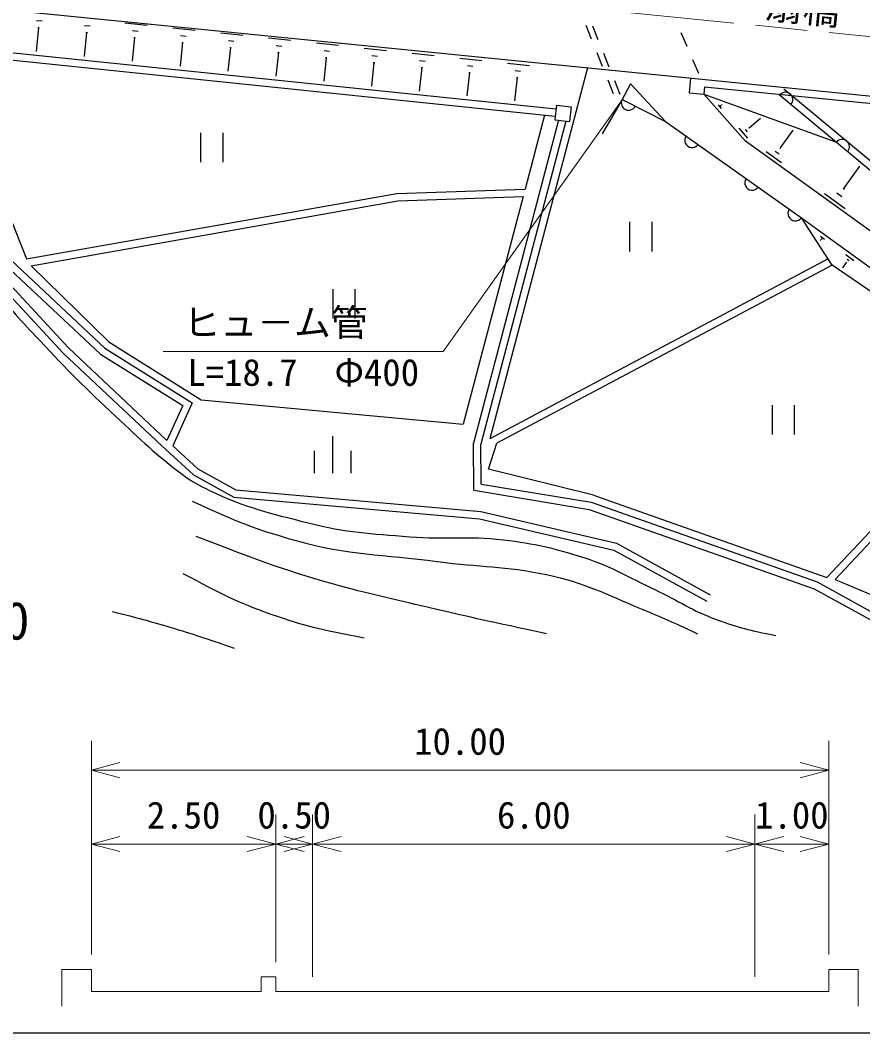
# Model space of a CAD drawing. Units: millimetres, scale not verified, with parts at other scales. Extents: x 40000 to 680000, y 20000 to 380000.
# Drawn here: x 202013 to 259154, y 205000 to 273655 of the extents above; entities that cross this region are included whole.
import ezdxf
from ezdxf.enums import TextEntityAlignment as Align

# ---------------------------------------------------------------- set-up
doc = ezdxf.new("R2010")
doc.units = ezdxf.units.MM
doc.header["$LTSCALE"] = 1000
doc.linetypes.add('CHAIN', pattern=[18.5, 12, -1.5, 3.5, -1.5])
for name, color, linetype, lineweight in [('S-BGD', 7, 'Continuous', 25), ('S-BMK', 2, 'CHAIN', 13), ('S-STR-HTXT', 7, 'Continuous', 13), ('S-TTL-BAND', 7, 'Continuous', 25)]:
    doc.layers.add(name, color=color, linetype=linetype, lineweight=lineweight)
doc.styles.add('ＭＳ ゴシック', font='')
doc.styles.get('ＭＳ ゴシック').set_extended_font_data('MS Gothic')

msp = doc.modelspace()

# ---------------------------------------------------------------- linework, layer by layer
at = {"layer": 'S-BGD'}
for p, q in [((128813, 281591), (349759, 259512)), ((203117, 273648), (203497, 273608)), ((206375, 273306), (206754, 273266)), ((209110, 273479), (210623, 273320)), ((240367, 273327), (240740, 272400)), ((240816, 273283), (241189, 272355)), ((203259, 273172), (203088, 271544)), ((203211, 273177), (203306, 273167)), ((206516, 272831), (206346, 271207)), ((206469, 272836), (206564, 272826)), ((209630, 272965), (210008, 272925)), ((212363, 273137), (213874, 272978)), ((212882, 272624), (213260, 272584)), ((215614, 272795), (217122, 272637)), ((246824, 272821), (247221, 271902)), ((197150, 271907), (238352, 267646)), ((209771, 272491), (209601, 270871)), ((209724, 272496), (209818, 272486)), ((213023, 272151), (212853, 270534)), ((212976, 272156), (213070, 272146)), ((216132, 272283), (216509, 272244)), ((218861, 272454), (220367, 272295)), ((219378, 271943), (219755, 271903)), ((222106, 272113), (223609, 271955)), ((197091, 271410), (238301, 267149)), ((216273, 271811), (216103, 270198)), ((216225, 271816), (216320, 271806)), ((219519, 271471), (219350, 269863)), ((219472, 271476), (219566, 271466)), ((222622, 271603), (222998, 271563)), ((225349, 271772), (226848, 271614)), ((225864, 271263), (226239, 271223)), ((228588, 271431), (230085, 271274)), ((241114, 271472), (241487, 270545)), ((241563, 271427), (241936, 270500)), ((222763, 271132), (222594, 269527)), ((222716, 271137), (222810, 271127)), ((226004, 270793), (225836, 269192)), ((225957, 270798), (226051, 270788)), ((229102, 270923), (229476, 270884)), ((231825, 271091), (233319, 270934)), ((232338, 270584), (232712, 270545)), ((235059, 270751), (236550, 270594)), ((247617, 270984), (248014, 270066)), ((229242, 270454), (229074, 268857)), ((229195, 270459), (229289, 270449)), ((232478, 270116), (232310, 268523)), ((232431, 270121), (232524, 270111)), ((240491, 270431), (233869, 245283)), ((235571, 270245), (235944, 270206)), ((197626, 269553), (202443, 257466)), ((235711, 269778), (235543, 268188)), ((235664, 269783), (235757, 269773)), ((241861, 269617), (242234, 268689)), ((242310, 269572), (242683, 268644)), ((243395, 269343), (242832, 268276)), ((245784, 266791), (243395, 269343)), ((247469, 269734), (247370, 268739)), ((248415, 269137), (248365, 268640)), ((248415, 269137), (265629, 267417)), ((247370, 268739), (248365, 268640)), ((251193, 265451), (248365, 268640)), ((248365, 268640), (257370, 265396)), ((253488, 268630), (265821, 258354)), ((253809, 269014), (266141, 258739)), ((238378, 267895), (238275, 266900)), ((238378, 267895), (239373, 267792)), ((239373, 267792), (239270, 266798)), ((242832, 268276), (241475, 265962)), ((242832, 268276), (245784, 266791)), ((249342, 267915), (249557, 267673)), ((249495, 267889), (249549, 267828)), ((249588, 267931), (249602, 267916)), ((249595, 267923), (249627, 267952)), ((237578, 267224), (236258, 262210)), ((238521, 266875), (232753, 244973)), ((239024, 266823), (233254, 244911)), ((238275, 266900), (239270, 266798)), ((245784, 266791), (254990, 260261)), ((251452, 266352), (252208, 267022)), ((214247, 266029), (214247, 264029)), ((215747, 266029), (215747, 264029)), ((250748, 266330), (251347, 265655)), ((251175, 266257), (251325, 266088)), ((251434, 266373), (251471, 266331)), ((253569, 264999), (254431, 266199)), ((267067, 254044), (251193, 265451)), ((253537, 265023), (253602, 264976)), ((252600, 264749), (253641, 264000)), ((253215, 264780), (253475, 264593)), ((257866, 262243), (258951, 263754)), ((257822, 262274), (257910, 262211)), ((202443, 257466), (227561, 261901)), ((227561, 261901), (236258, 262210)), ((227614, 261403), (236125, 261705)), ((236125, 261705), (232060, 246266)), ((256557, 261905), (257962, 260895)), ((257387, 261947), (257738, 261695)), ((202746, 257012), (227614, 261403)), ((254990, 260261), (265735, 252470)), ((257079, 257047), (254990, 260261)), ((243339, 259978), (243339, 257978)), ((244839, 259978), (244839, 257978)), ((256280, 259016), (256557, 258816)), ((256324, 258858), (256393, 258808)), ((256298, 258750), (256273, 258715)), ((256290, 258757), (256307, 258744)), ((256805, 257468), (233869, 245283)), ((258000, 257770), (258553, 257368)), ((200986, 257070), (207449, 251022)), ((201410, 257358), (207755, 251420)), ((208021, 251844), (202746, 257012)), ((257079, 257047), (234344, 244969)), ((265655, 251184), (257079, 257047)), ((258036, 257237), (257773, 256875)), ((258019, 257249), (258053, 257224)), ((258087, 257453), (258226, 257353)), ((204934, 251091), (200089, 256288)), ((205288, 251444), (200509, 256570)), ((223217, 255429), (223217, 253429)), ((224717, 255429), (224717, 253429)), ((211965, 245152), (205288, 251444)), ((207755, 251420), (213679, 247716)), ((208021, 251844), (214293, 247921)), ((211622, 244788), (204934, 251091)), ((207449, 251022), (213042, 247524)), ((269308, 249329), (256726, 235862)), ((269701, 249018), (257287, 235730)), ((214293, 247921), (232060, 246266)), ((213042, 247524), (211965, 245152)), ((213679, 247716), (212353, 244798)), ((253001, 247556), (253001, 245556)), ((254501, 247556), (254501, 245556)), ((223217, 242954), (223217, 245454)), ((211622, 244788), (213769, 242828)), ((212353, 244798), (214062, 243237)), ((221967, 242954), (221967, 244454)), ((224467, 242954), (224467, 244454)), ((232784, 241780), (232753, 244973)), ((233280, 242205), (233254, 244911)), ((233770, 243213), (234344, 244969)), ((214062, 243237), (216646, 241813)), ((240894, 241448), (233770, 243213)), ((213769, 242828), (216497, 241324)), ((216646, 241813), (233243, 240350)), ((232784, 241780), (240603, 240491)), ((233280, 242205), (240727, 240977)), ((216497, 241324), (233164, 239855)), ((240894, 241448), (256726, 235862)), ((233243, 240350), (242456, 238193)), ((240603, 240491), (255857, 235109)), ((240727, 240977), (256062, 235566)), ((233164, 239855), (242276, 237721)), ((242276, 237721), (248572, 234259)), ((242456, 238193), (248812, 234697)), ((256062, 235566), (262621, 231949)), ((257287, 235730), (264431, 232712)), ((255857, 235109), (262380, 231511))]:
    msp.add_line(p, q, dxfattribs=at)
for centre, start, end in [((253913, 268276), 320.19897, 140.19897), ((243279, 268051), 153.29622, 333.29622), ((247575, 265520), 144.65147, 324.65147), ((257754, 265076), 320.19897, 140.19897), ((251653, 262628), 144.65147, 324.65147), ((254582, 260550), 144.65147, 324.65147)]:
    msp.add_arc(centre, 500, start, end, dxfattribs=at)
for points, knots in [([(151657, 267723), (154550, 268040), (155411, 268093), (157767, 268610), (159295, 268945), (160142, 269175), (161644, 269613), (163205, 270068), (164022, 270507), (165588, 270950), (166929, 271328), (167676, 271629), (169064, 271752), (170521, 271881), (171354, 271790), (172807, 271618), (174242, 271448), (174981, 270974), (176417, 270816), (177377, 270710), (177924, 270803), (178891, 270816), (179883, 270829), (180438, 270897), (181431, 270883), (182973, 270860), (183862, 270982), (185375, 270682), (186606, 270438), (187275, 270189), (188450, 269746), (189861, 269214), (190701, 268988), (191993, 268209), (193000, 267601), (193434, 267068), (194299, 266270), (194828, 265782), (195150, 265522), (195581, 264946), (195970, 264426), (196131, 264092), (196425, 263513), (197166, 262055), (197498, 261197), (198164, 259703), (198528, 258886), (198685, 258406), (199084, 257606), (199504, 256765), (199712, 256270), (200261, 255509), (201332, 254024), (202065, 253290), (203317, 251954), (205270, 249868), (206398, 248727), (208496, 246788), (210240, 245175), (211179, 244214), (213086, 242798), (213726, 242323), (214132, 242119), (214851, 241775), (217332, 240589), (218872, 240248), (221539, 239576), (224174, 238912), (225723, 238853), (228431, 238630), (230901, 238426), (232313, 238722), (234774, 238425), (236968, 238160), (238195, 237880), (240298, 237197), (242237, 236568), (243207, 235912), (245054, 235049), (246714, 234274), (247552, 233626), (249274, 233003), (250792, 232454), (251401, 232313), (253264, 231929)], [0, 0, 0, 0, 1, 1, 1, 2, 2, 2, 3, 3, 3, 4, 4, 4, 5, 5, 5, 6, 6, 6, 7, 7, 7, 8, 8, 8, 9, 9, 9, 10, 10, 10, 11, 11, 11, 12, 12, 12, 13, 13, 13, 14, 14, 14, 15, 15, 15, 16, 16, 16, 17, 17, 17, 18, 18, 18, 19, 19, 19, 20, 20, 20, 21, 21, 21, 22, 22, 22, 23, 23, 23, 24, 24, 24, 25, 25, 25, 26, 26, 26, 27, 27, 27, 28, 28, 28, 28]), ([(213673, 241048), (216794, 239610), (217879, 239181), (220706, 238377), (224358, 237339), (226559, 237461), (230321, 236953), (233202, 236564), (234867, 236665), (237711, 236062), (240315, 235511), (241662, 234768), (244121, 233748), (245631, 233121), (246141, 232904), (247949, 232056)], [0, 0, 0, 0, 1, 1, 1, 2, 2, 2, 3, 3, 3, 4, 4, 4, 5, 5, 5, 5]), ([(237711, 232056), (233826, 232889), (232818, 233099), (229698, 233837), (227154, 234438), (225716, 234731), (223199, 235439), (219515, 236476), (218281, 236998), (213940, 238644)], [0, 0, 0, 0, 1, 1, 1, 2, 2, 2, 3, 3, 3, 3]), ([(213050, 236151), (215719, 234720), (216594, 234248), (219014, 233392), (221416, 232542), (222384, 232355), (225336, 231789)], [0, 0, 0, 0, 1, 1, 1, 2, 2, 2, 2]), ([(208242, 233570), (210130, 233087), (210639, 232952), (212159, 232501), (213878, 231992), (214439, 231794), (216522, 231077)], [0, 0, 0, 0, 1, 1, 1, 2, 2, 2, 2])]:
    msp.add_open_spline(points, degree=3, knots=knots, dxfattribs=at)
at = {"layer": 'S-BMK'}
msp.add_line((164830, 282012), (262842, 272218), dxfattribs=at)
at = {"layer": 'S-STR-HTXT'}
for p, q in [((230705, 251196), (242729, 268101)), ((211705, 251196), (230705, 251196)), ((206844, 210296), (206844, 224796)), ((256844, 210296), (256844, 224796)), ((208776, 223314), (206844, 222796)), ((256844, 222796), (254912, 223314)), ((206844, 222796), (256844, 222796)), ((206844, 222796), (208776, 222279)), ((254912, 222279), (256844, 222796)), ((219344, 209796), (219344, 219796)), ((221844, 208796), (221844, 219796)), ((251844, 208796), (251844, 219796)), ((208776, 218314), (206844, 217796)), ((206844, 217796), (219344, 217796)), ((206844, 217796), (208776, 217279)), ((219344, 217796), (217412, 218314)), ((217412, 217279), (219344, 217796)), ((221276, 218314), (219344, 217796)), ((219344, 217796), (221844, 217796)), ((219344, 217796), (221276, 217279)), ((221844, 217796), (219912, 218314)), ((219912, 217279), (221844, 217796)), ((223776, 218314), (221844, 217796)), ((221844, 217796), (251844, 217796)), ((221844, 217796), (223776, 217279)), ((251844, 217796), (249912, 218314)), ((249912, 217279), (251844, 217796)), ((253776, 218314), (251844, 217796)), ((251844, 217796), (256844, 217796)), ((251844, 217796), (253776, 217279)), ((256844, 217796), (254912, 218314)), ((254912, 217279), (256844, 217796)), ((204844, 209296), (206844, 209296)), ((204844, 209296), (204844, 206796)), ((206844, 207796), (206844, 209296)), ((219344, 208796), (218344, 208796)), ((218344, 208796), (218344, 207796)), ((219344, 207796), (219344, 208796)), ((256844, 207796), (256844, 209296)), ((256844, 209296), (258844, 209296)), ((258844, 209296), (258844, 206796)), ((206844, 207796), (218344, 207796)), ((219344, 207796), (221844, 207796)), ((221844, 207796), (251844, 207796)), ((251844, 207796), (256844, 207796))]:
    msp.add_line(p, q, dxfattribs=at)
at = {"layer": 'S-TTL-BAND'}
msp.add_line((40000, 205000), (579000, 205000), dxfattribs=at)

# ---------------------------------------------------------------- texts
at = {"layer": 'S-BGD', "style": 'ＭＳ ゴシック'}
msp.add_text('扇橋', height=1833, rotation=354.293, dxfattribs=at).set_placement((254981, 273003), align=Align.BOTTOM_CENTER)
at = {"layer": 'S-STR-HTXT', "style": 'ＭＳ ゴシック'}
for s, height, p in [('ヒュ－ム管', 1833, (213080, 251696)), ('全幅\u3000\u3000\u3000W1=10.0', 2566, (172921, 230890))]:
    msp.add_text(s, height=height, dxfattribs=at).set_placement(p, align=Align.BOTTOM_LEFT)
msp.add_text('L=18.7\u3000Φ400', height=1833, dxfattribs=at).set_placement((221205, 250696), align=Align.TOP_CENTER)
for s, p in [('10.00', (231844, 223296)), ('2.50', (213094, 218296)), ('0.50', (220594, 218296)), ('6.00', (236844, 218296)), ('1.00', (254344, 218296))]:
    msp.add_text(s, height=1833, dxfattribs=at).set_placement(p, align=Align.BOTTOM_CENTER)

doc.saveas('drawing.dxf')
